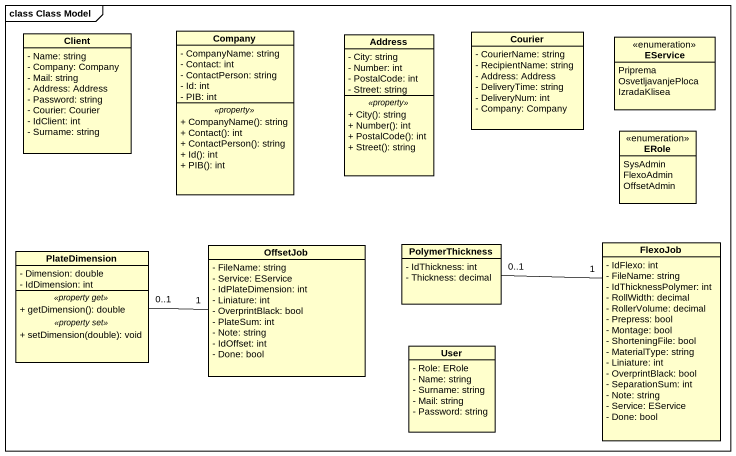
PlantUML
@startuml
mainframe class Class Model
hide circle
hide empty members
skinparam classAttributeIconSize 0
class Company {
  - CompanyName: string
  - Contact: int
  - ContactPerson: string
  - Id: int
  - PIB: int
  .. <<property>> ..
  + CompanyName(): string
  + Contact(): int
  + ContactPerson(): string
  + Id(): int
  + PIB(): int
}
class Client {
  - Name: string
  - Company: Company
  - Mail: string
  - Address: Address
  - Password: string
  - Courier: Courier
  - IdClient: int
  - Surname: string
}
class Address {
  - City: string
  - Number: int
  - PostalCode: int
  - Street: string
  .. <<property>> ..
  + City(): string
  + Number(): int
  + PostalCode(): int
  + Street(): string
}
class Courier {
  - CourierName: string
  - RecipientName: string
  - Address: Address
  - DeliveryTime: string
  - DeliveryNum: int
  - Company: Company
}
enum EService {
  Priprema
  OsvetljavanjePloca
  IzradaKlisea
}
enum ERole {
  SysAdmin
  FlexoAdmin
  OffsetAdmin
}
class PlateDimension {
  - Dimension: double
  - IdDimension: int
  .. <<property get>> ..
  + getDimension(): double
  .. <<property set>> ..
  + setDimension(double): void
}
class OffsetJob {
  - FileName: string
  - Service: EService
  - IdPlateDimension: int
  - Liniature: int
  - OverprintBlack: bool
  - PlateSum: int
  - Note: string
  - IdOffset: int
  - Done: bool
}
class PolymerThickness {
  - IdThickness: int
  - Thickness: decimal
}
class FlexoJob {
  - IdFlexo: int
  - FileName: string
  - IdThicknessPolymer: int
  - RollWidth: decimal
  - RollerVolume: decimal
  - Prepress: bool
  - Montage: bool
  - ShorteningFile: bool
  - MaterialType: string
  - Liniature: int
  - OverprintBlack: bool
  - SeparationSum: int
  - Note: string
  - Service: EService
  - Done: bool
}
class User {
  - Role: ERole
  - Name: string
  - Surname: string
  - Mail: string
  - Password: string
}
OffsetJob "1" -left- "0..1" PlateDimension
FlexoJob "1" -left- "0..1" PolymerThickness
@enduml
